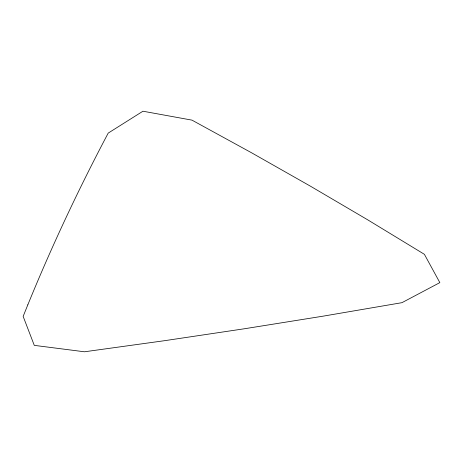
<?xml version="1.0" encoding="UTF-8"?>
<svg xmlns="http://www.w3.org/2000/svg" width="463" height="463" viewBox="0 0 463 463"><rect width="100%" height="100%" fill="white"/><g stroke="black" fill="none" stroke-linecap="round" stroke-linejoin="round"><path stroke-width="0.69" d="M27.815 304.833L23.15 316.385L34.279 345.363L84.469 351.787L164.377 340.716L243.949 328.834L323.151 316.154L401.948 302.675L439.85 282.621L424.392 254.314L367.825 219.902L310.216 186.057L251.594 152.796L191.983 120.137L142.951 111.213L108.215 133.095C78.629 188.979 51.706 246.281 27.815 304.833"/></g></svg>
